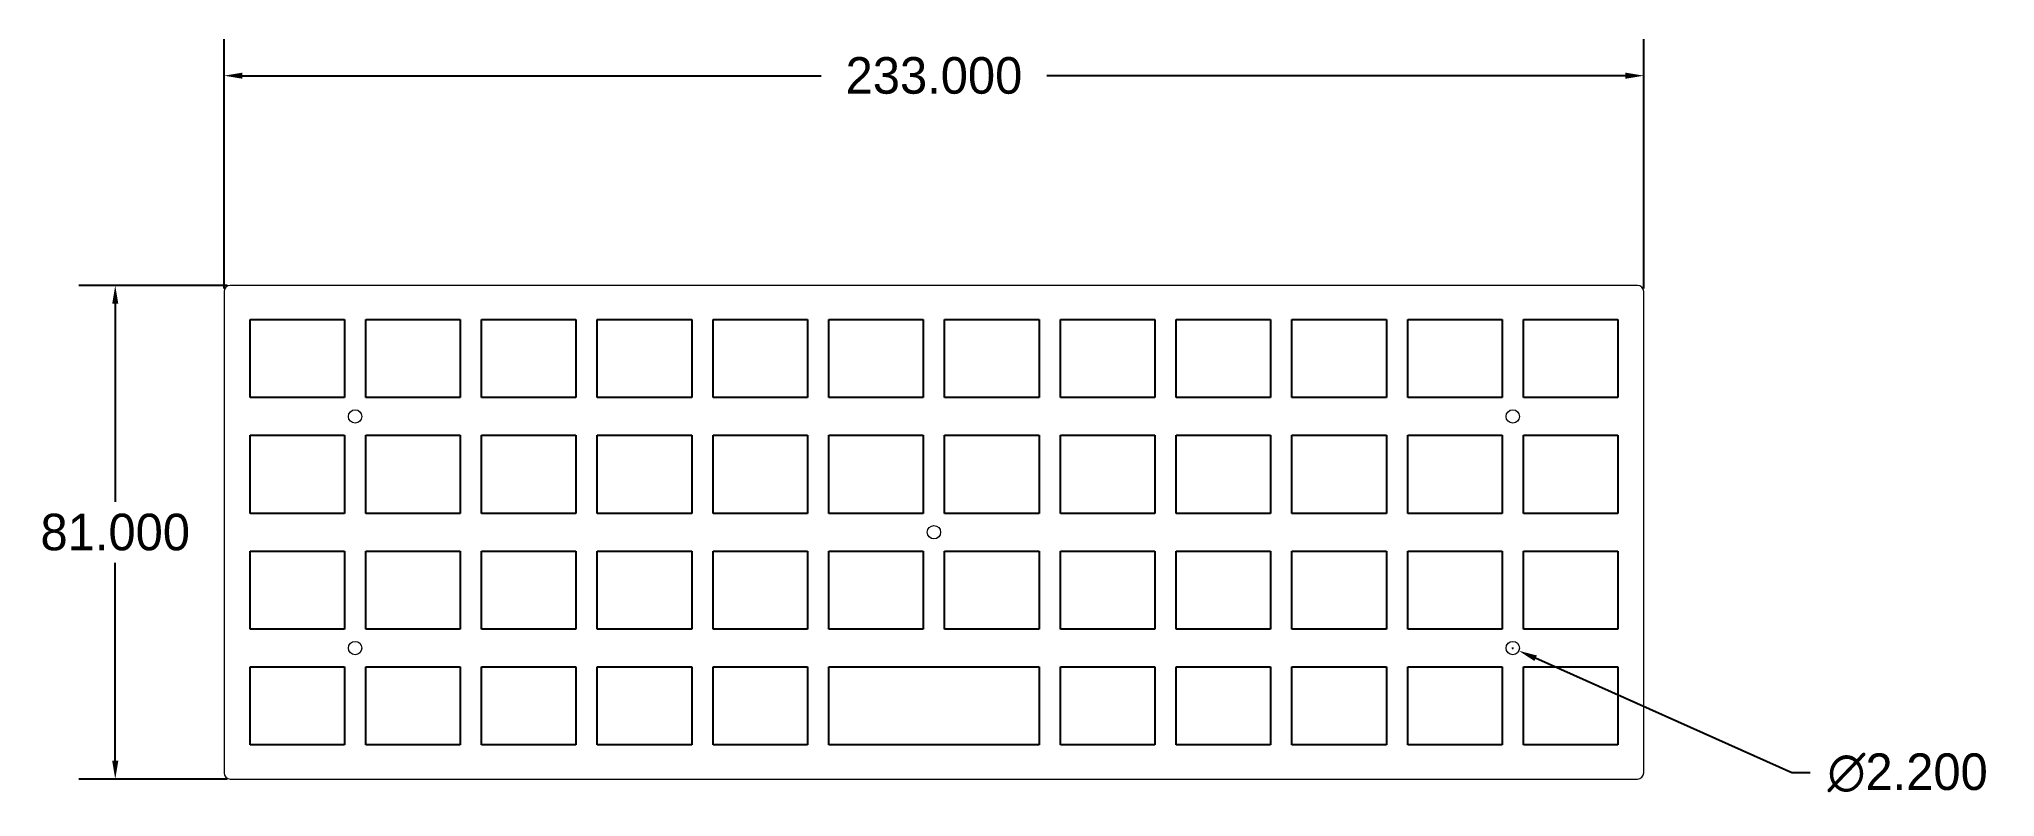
# Model space of a CAD drawing. Header units: inches. Extents: x 32 to 353, y 134 to 259.
import ezdxf

# ---------------------------------------------------------------- set-up
doc = ezdxf.new("R2010")
doc.units = ezdxf.units.IN
doc.header["$MEASUREMENT"] = 0
doc.header["$PDSIZE"] = -1
doc.dimstyles.new('Metric', dxfattribs={"dimtxt": 6, "dimasz": 3, "dimexe": 6, "dimexo": 0.5, "dimgap": 2, "dimtad": 0, "dimtih": 1, "dimtoh": 1, "dimdec": 3, "dimzin": 0, "dimdsep": 46, "dimtxsty": 'Standard', "dimcen": 0.09, "dimazin": 0, "dimtfac": 1, "dimtdec": 3, "dimtofl": 0, "dimtmove": 0, "dimatfit": 3, "dimfxl": 1, "dimtolj": 1, "dimtzin": 0, "dimarcsym": 0})

# ---------------------------------------------------------------- blocks, each defined once
blk = doc.blocks.new('*D25')
at = {"color": 0, "lineweight": -2, "transparency": 16777216}
for p, q in [((62.36, 217.84), (62.36, 258.76)), ((295.36, 217.84), (295.36, 258.76)), ((65.36, 252.76), (160.36, 252.76)), ((292.36, 252.76), (197.36, 252.76))]:
    blk.add_line(p, q, dxfattribs=at)
at = {"color": 0, "transparency": 16777216}
for points in [[(65.36, 253.26), (65.36, 252.26), (62.36, 252.76)], [(292.36, 253.26), (292.36, 252.26), (295.36, 252.76)]]:
    blk.add_solid(points, dxfattribs=at)
at = {"layer": 'Defpoints', "color": 0, "transparency": 16777216}
for p in [(295.36, 252.76), (62.36, 217.34), (295.36, 217.34)]:
    blk.add_point(p, dxfattribs=at)
at = {"color": 0, "transparency": 16777216, "insert": (178.86, 252.76), "char_height": 6, "attachment_point": 5}
blk.add_mtext('\\A1;233.000', dxfattribs=at)
blk = doc.blocks.new('*D26')
at = {"color": 0, "lineweight": -2, "transparency": 16777216}
for p, q in [((62.88, 218.35), (38.49, 218.35)), ((44.49, 215.35), (44.49, 182.85)), ((44.49, 140.35), (44.49, 172.85)), ((62.88, 137.35), (38.49, 137.35))]:
    blk.add_line(p, q, dxfattribs=at)
at = {"color": 0, "transparency": 16777216}
for points in [[(43.99, 215.35), (44.99, 215.35), (44.49, 218.35)], [(43.99, 140.35), (44.99, 140.35), (44.49, 137.35)]]:
    blk.add_solid(points, dxfattribs=at)
at = {"layer": 'Defpoints', "color": 0, "transparency": 16777216}
for p in [(63.38, 218.35), (44.49, 137.35), (63.38, 137.35)]:
    blk.add_point(p, dxfattribs=at)
at = {"color": 0, "transparency": 16777216, "insert": (44.49, 177.85), "char_height": 6, "attachment_point": 5}
blk.add_mtext('\\A1;81.000', dxfattribs=at)
blk = doc.blocks.new('*D27')
at = {"color": 0, "lineweight": -2, "transparency": 16777216}
for p, q in [((273.77, 158.85), (273.95, 158.85)), ((273.86, 158.76), (273.86, 158.94)), ((319.67, 138.37), (277.6, 157.18)), ((322.67, 138.37), (319.67, 138.37))]:
    blk.add_line(p, q, dxfattribs=at)
at = {"color": 0, "transparency": 16777216}
blk.add_solid([(277.81, 157.63), (277.4, 156.72), (274.86, 158.4)], dxfattribs=at)
at = {"layer": 'Defpoints', "color": 0, "transparency": 16777216}
for p in [(272.86, 159.3), (274.86, 158.4)]:
    blk.add_point(p, dxfattribs=at)
at = {"color": 0, "transparency": 16777216, "insert": (338.67, 138.37), "char_height": 6, "attachment_point": 5}
blk.add_mtext('\\A1;∅2.200', dxfattribs=at)

msp = doc.modelspace()

# ---------------------------------------------------------------- linework, layer by layer
at = {"color": 7, "linetype": 'Continuous', "lineweight": 15}
for p, q in [((294.3441, 218.3518), (63.376, 218.3518)), ((62.36, 217.3358), (62.36, 138.3677)), ((295.3601, 138.3677), (295.3601, 217.3358)), ((63.376, 137.3517), (294.3441, 137.3517))]:
    msp.add_line(p, q, dxfattribs=at)
for p, q in [((66.6099, 199.9519), (66.6099, 212.7519)), ((66.6099, 212.7519), (82.1099, 212.7519)), ((82.1099, 212.7519), (82.1099, 199.9519)), ((85.6099, 199.9519), (85.6099, 212.7519)), ((85.6099, 212.7519), (101.1099, 212.7519)), ((101.1099, 212.7519), (101.1099, 199.9519)), ((104.6099, 199.9519), (104.6099, 212.7519)), ((104.6099, 212.7519), (120.1099, 212.7519)), ((120.1099, 212.7519), (120.1099, 199.9519)), ((123.6099, 199.9519), (123.6099, 212.7519)), ((123.6099, 212.7519), (139.1099, 212.7519)), ((139.1099, 212.7519), (139.1099, 199.9519)), ((142.6099, 199.9519), (142.6099, 212.7519)), ((142.6099, 212.7519), (158.1099, 212.7519)), ((158.1099, 212.7519), (158.1099, 199.9519)), ((161.6099, 199.9519), (161.6099, 212.7519)), ((161.6099, 212.7519), (177.1099, 212.7519)), ((177.1099, 212.7519), (177.1099, 199.9519)), ((180.6099, 199.9519), (180.6099, 212.7519)), ((180.6099, 212.7519), (196.1099, 212.7519)), ((196.1099, 212.7519), (196.1099, 199.9519)), ((199.6099, 199.9519), (199.6099, 212.7519)), ((199.6099, 212.7519), (215.1099, 212.7519)), ((215.1099, 212.7519), (215.1099, 199.9519)), ((218.6099, 199.9519), (218.6099, 212.7519)), ((218.6099, 212.7519), (234.1099, 212.7519)), ((234.1099, 212.7519), (234.1099, 199.9519)), ((237.6099, 199.9519), (237.6099, 212.7519)), ((237.6099, 212.7519), (253.1099, 212.7519)), ((253.1099, 212.7519), (253.1099, 199.9519)), ((256.6099, 199.9519), (256.6099, 212.7519)), ((256.6099, 212.7519), (272.1099, 212.7519)), ((272.1099, 212.7519), (272.1099, 199.9519)), ((275.6099, 199.9519), (275.6099, 212.7519)), ((275.6099, 212.7519), (291.1099, 212.7519)), ((291.1099, 212.7519), (291.1099, 199.9519)), ((82.1099, 199.9519), (66.6099, 199.9519)), ((101.1099, 199.9519), (85.6099, 199.9519)), ((120.1099, 199.9519), (104.6099, 199.9519)), ((139.1099, 199.9519), (123.6099, 199.9519)), ((158.1099, 199.9519), (142.6099, 199.9519)), ((177.1099, 199.9519), (161.6099, 199.9519)), ((196.1099, 199.9519), (180.6099, 199.9519)), ((215.1099, 199.9519), (199.6099, 199.9519)), ((234.1099, 199.9519), (218.6099, 199.9519)), ((253.1099, 199.9519), (237.6099, 199.9519)), ((272.1099, 199.9519), (256.6099, 199.9519)), ((291.1099, 199.9519), (275.6099, 199.9519)), ((66.6099, 180.9519), (66.6099, 193.7519)), ((66.6099, 193.7519), (82.1099, 193.7519)), ((82.1099, 193.7519), (82.1099, 180.9519)), ((85.6099, 180.9519), (85.6099, 193.7519)), ((85.6099, 193.7519), (101.1099, 193.7519)), ((101.1099, 193.7519), (101.1099, 180.9519)), ((104.6099, 180.9519), (104.6099, 193.7519)), ((104.6099, 193.7519), (120.1099, 193.7519)), ((120.1099, 193.7519), (120.1099, 180.9519)), ((123.6099, 180.9519), (123.6099, 193.7519)), ((123.6099, 193.7519), (139.1099, 193.7519)), ((139.1099, 193.7519), (139.1099, 180.9519)), ((142.6099, 180.9519), (142.6099, 193.7519)), ((142.6099, 193.7519), (158.1099, 193.7519)), ((158.1099, 193.7519), (158.1099, 180.9519)), ((161.6099, 180.9519), (161.6099, 193.7519)), ((161.6099, 193.7519), (177.1099, 193.7519)), ((177.1099, 193.7519), (177.1099, 180.9519)), ((180.6099, 180.9519), (180.6099, 193.7519)), ((180.6099, 193.7519), (196.1099, 193.7519)), ((196.1099, 193.7519), (196.1099, 180.9519)), ((199.6099, 180.9519), (199.6099, 193.7519)), ((199.6099, 193.7519), (215.1099, 193.7519)), ((215.1099, 193.7519), (215.1099, 180.9519)), ((218.6099, 180.9519), (218.6099, 193.7519)), ((218.6099, 193.7519), (234.1099, 193.7519)), ((234.1099, 193.7519), (234.1099, 180.9519)), ((237.6099, 180.9519), (237.6099, 193.7519)), ((237.6099, 193.7519), (253.1099, 193.7519)), ((253.1099, 193.7519), (253.1099, 180.9519)), ((256.6099, 180.9519), (256.6099, 193.7519)), ((256.6099, 193.7519), (272.1099, 193.7519)), ((272.1099, 193.7519), (272.1099, 180.9519)), ((275.6099, 180.9519), (275.6099, 193.7519)), ((275.6099, 193.7519), (291.1099, 193.7519)), ((291.1099, 193.7519), (291.1099, 180.9519)), ((82.1099, 180.9519), (66.6099, 180.9519)), ((101.1099, 180.9519), (85.6099, 180.9519)), ((120.1099, 180.9519), (104.6099, 180.9519)), ((139.1099, 180.9519), (123.6099, 180.9519)), ((158.1099, 180.9519), (142.6099, 180.9519)), ((177.1099, 180.9519), (161.6099, 180.9519)), ((196.1099, 180.9519), (180.6099, 180.9519)), ((215.1099, 180.9519), (199.6099, 180.9519)), ((234.1099, 180.9519), (218.6099, 180.9519)), ((253.1099, 180.9519), (237.6099, 180.9519)), ((272.1099, 180.9519), (256.6099, 180.9519)), ((291.1099, 180.9519), (275.6099, 180.9519)), ((66.6099, 161.9519), (66.6099, 174.7519)), ((66.6099, 174.7519), (82.1099, 174.7519)), ((82.1099, 174.7519), (82.1099, 161.9519)), ((85.6099, 161.9519), (85.6099, 174.7519)), ((85.6099, 174.7519), (101.1099, 174.7519)), ((101.1099, 174.7519), (101.1099, 161.9519)), ((104.6099, 161.9519), (104.6099, 174.7519)), ((104.6099, 174.7519), (120.1099, 174.7519)), ((120.1099, 174.7519), (120.1099, 161.9519)), ((123.6099, 161.9519), (123.6099, 174.7519)), ((123.6099, 174.7519), (139.1099, 174.7519)), ((139.1099, 174.7519), (139.1099, 161.9519)), ((142.6099, 161.9519), (142.6099, 174.7519)), ((142.6099, 174.7519), (158.1099, 174.7519)), ((158.1099, 174.7519), (158.1099, 161.9519)), ((161.6099, 161.9519), (161.6099, 174.7519)), ((161.6099, 174.7519), (177.1099, 174.7519)), ((177.1099, 174.7519), (177.1099, 161.9519)), ((180.6099, 161.9519), (180.6099, 174.7519)), ((180.6099, 174.7519), (196.1099, 174.7519)), ((196.1099, 174.7519), (196.1099, 161.9519)), ((199.6099, 161.9519), (199.6099, 174.7519)), ((199.6099, 174.7519), (215.1099, 174.7519)), ((215.1099, 174.7519), (215.1099, 161.9519)), ((218.6099, 161.9519), (218.6099, 174.7519)), ((218.6099, 174.7519), (234.1099, 174.7519)), ((234.1099, 174.7519), (234.1099, 161.9519)), ((237.6099, 161.9519), (237.6099, 174.7519)), ((237.6099, 174.7519), (253.1099, 174.7519)), ((253.1099, 174.7519), (253.1099, 161.9519)), ((256.6099, 161.9519), (256.6099, 174.7519)), ((256.6099, 174.7519), (272.1099, 174.7519)), ((272.1099, 174.7519), (272.1099, 161.9519)), ((275.6099, 161.9519), (275.6099, 174.7519)), ((275.6099, 174.7519), (291.1099, 174.7519)), ((291.1099, 174.7519), (291.1099, 161.9519)), ((82.1099, 161.9519), (66.6099, 161.9519)), ((101.1099, 161.9519), (85.6099, 161.9519)), ((120.1099, 161.9519), (104.6099, 161.9519)), ((139.1099, 161.9519), (123.6099, 161.9519)), ((158.1099, 161.9519), (142.6099, 161.9519)), ((177.1099, 161.9519), (161.6099, 161.9519)), ((196.1099, 161.9519), (180.6099, 161.9519)), ((215.1099, 161.9519), (199.6099, 161.9519)), ((234.1099, 161.9519), (218.6099, 161.9519)), ((253.1099, 161.9519), (237.6099, 161.9519)), ((272.1099, 161.9519), (256.6099, 161.9519)), ((291.1099, 161.9519), (275.6099, 161.9519)), ((66.6099, 142.9519), (66.6099, 155.7519)), ((66.6099, 155.7519), (82.1099, 155.7519)), ((82.1099, 155.7519), (82.1099, 142.9519)), ((85.6099, 142.9519), (85.6099, 155.7519)), ((85.6099, 155.7519), (101.1099, 155.7519)), ((101.1099, 155.7519), (101.1099, 142.9519)), ((104.6099, 142.9519), (104.6099, 155.7519)), ((104.6099, 155.7519), (120.1099, 155.7519)), ((120.1099, 155.7519), (120.1099, 142.9519)), ((123.6099, 142.9519), (123.6099, 155.7519)), ((123.6099, 155.7519), (139.1099, 155.7519)), ((139.1099, 155.7519), (139.1099, 142.9519)), ((142.6099, 142.9519), (142.6099, 155.7519)), ((142.6099, 155.7519), (158.1099, 155.7519)), ((158.1099, 155.7519), (158.1099, 142.9519)), ((161.6099, 142.9519), (161.6099, 155.7519)), ((161.6099, 155.7519), (196.1099, 155.7519)), ((196.1099, 155.7519), (196.1099, 142.9519)), ((199.6099, 142.9519), (199.6099, 155.7519)), ((199.6099, 155.7519), (215.1099, 155.7519)), ((215.1099, 155.7519), (215.1099, 142.9519)), ((218.6099, 142.9519), (218.6099, 155.7519)), ((218.6099, 155.7519), (234.1099, 155.7519)), ((234.1099, 155.7519), (234.1099, 142.9519)), ((237.6099, 142.9519), (237.6099, 155.7519)), ((237.6099, 155.7519), (253.1099, 155.7519)), ((253.1099, 155.7519), (253.1099, 142.9519)), ((256.6099, 142.9519), (256.6099, 155.7519)), ((256.6099, 155.7519), (272.1099, 155.7519)), ((272.1099, 155.7519), (272.1099, 142.9519)), ((275.6099, 142.9519), (275.6099, 155.7519)), ((275.6099, 155.7519), (291.1099, 155.7519)), ((291.1099, 155.7519), (291.1099, 142.9519)), ((82.1099, 142.9519), (66.6099, 142.9519)), ((101.1099, 142.9519), (85.6099, 142.9519)), ((120.1099, 142.9519), (104.6099, 142.9519)), ((139.1099, 142.9519), (123.6099, 142.9519)), ((158.1099, 142.9519), (142.6099, 142.9519)), ((196.1099, 142.9519), (161.6099, 142.9519)), ((215.1099, 142.9519), (199.6099, 142.9519)), ((234.1099, 142.9519), (218.6099, 142.9519)), ((253.1099, 142.9519), (237.6099, 142.9519)), ((272.1099, 142.9519), (256.6099, 142.9519)), ((291.1099, 142.9519), (275.6099, 142.9519))]:
    msp.add_line(p, q)
for centre in [(83.8598, 196.852), (273.8603, 196.852), (178.8601, 177.8519), (83.8598, 158.8519), (273.8603, 158.8519)]:
    msp.add_circle(centre, 1.1, dxfattribs=at)
for centre, start, end in [((63.376, 217.3358), 90, 180), ((294.3441, 217.3358), 0, 90), ((63.376, 138.3677), 180, 270), ((294.3441, 138.3677), 270, 0)]:
    msp.add_arc(centre, 1.016, start, end, dxfattribs=at)

# ---------------------------------------------------------------- dimensions: what is measured, and where the dimension line sits
dim = msp.add_linear_dim(base=(295.3601, 252.7563), p1=(62.36, 217.3358), p2=(295.3601, 217.3358), dimstyle='Metric')
dim.commit()
dim.dimension.update_dxf_attribs({"geometry": '*D25', "text_midpoint": (178.8601, 252.7563)})
dim = msp.add_linear_dim(base=(44.4906, 137.3517), p1=(63.376, 218.3518), p2=(63.376, 137.3517), angle=90, dimstyle='Metric')
dim.commit()
dim.dimension.update_dxf_attribs({"geometry": '*D26', "text_midpoint": (44.4906, 177.8517)})
dim = msp.add_diameter_dim_2p(p1=(272.8561, 159.3008), p2=(274.8645, 158.4029), dimstyle='Metric')
dim.commit()
dim.dimension.update_dxf_attribs({"geometry": '*D27', "text_midpoint": (338.6686, 138.3712), "dimtype": 163})

doc.saveas('drawing.dxf')
